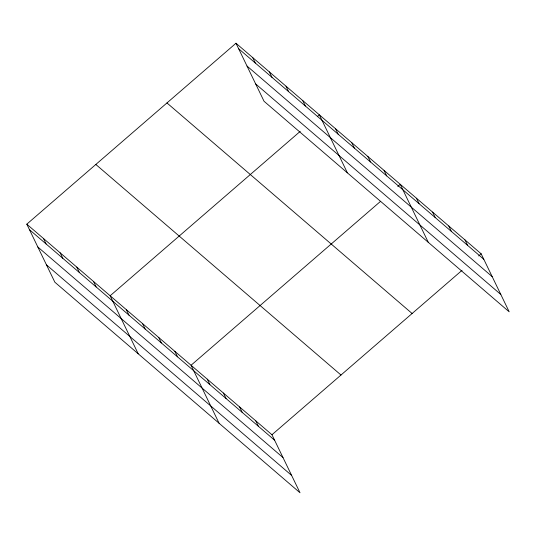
<?xml version="1.0" encoding="UTF-8"?>
<svg xmlns="http://www.w3.org/2000/svg" width="536" height="536" viewBox="0 0 536 536"><rect width="100%" height="100%" fill="white"/><g stroke="black" fill="none" stroke-linecap="round" stroke-linejoin="round"><path stroke-width="0.8" d="M26.8 224.175L271.96 434.736L300.013 492.765L54.853 282.204L26.8 224.175L235.987 43.235L481.147 253.796L509.2 311.825L264.04 101.264L235.987 43.235M300.234 131.354L110.155 295.765L138.208 353.793M317.493 116.426L319.342 114.825L347.395 172.853M380.52 201.369L191.057 365.25L219.11 423.279M397.779 186.441L400.245 184.31L428.298 242.339M271.96 434.736L462.039 270.325M478.682 255.927L481.147 253.796M238.641 48.716L483.8 259.283M247.022 66.055L492.182 276.623M255.659 83.924L500.818 294.485M166.957 102.946L412.117 313.506M95.83 164.465L340.99 375.026M29.453 229.663L274.613 440.224M37.835 247.002L282.995 457.563M46.471 264.864L291.631 475.425M464.967 239.9L467.62 245.381M448.786 226.004L451.439 231.485M432.606 212.102L435.259 217.589M416.425 198.206L419.078 203.693M384.064 170.415L386.717 175.895M367.884 156.519L370.537 161.999M351.703 142.616L354.356 148.104M335.523 128.72L338.176 134.208M302.673 100.507L305.326 105.987M286.003 86.189L288.649 91.669M269.327 71.871L271.98 77.352M252.657 57.553L255.31 63.034M255.779 420.84L258.432 426.328M239.599 406.945L242.252 412.432M223.418 393.049L226.071 398.529M207.238 379.153L209.891 384.634M174.877 351.355L177.53 356.842M158.696 337.459L161.349 342.946M142.516 323.563L145.169 329.044M126.335 309.667L128.988 315.148M93.485 281.447L96.138 286.934M76.816 267.129L79.462 272.616M60.139 252.811L62.792 258.298M43.47 238.493L46.123 243.981"/></g></svg>
